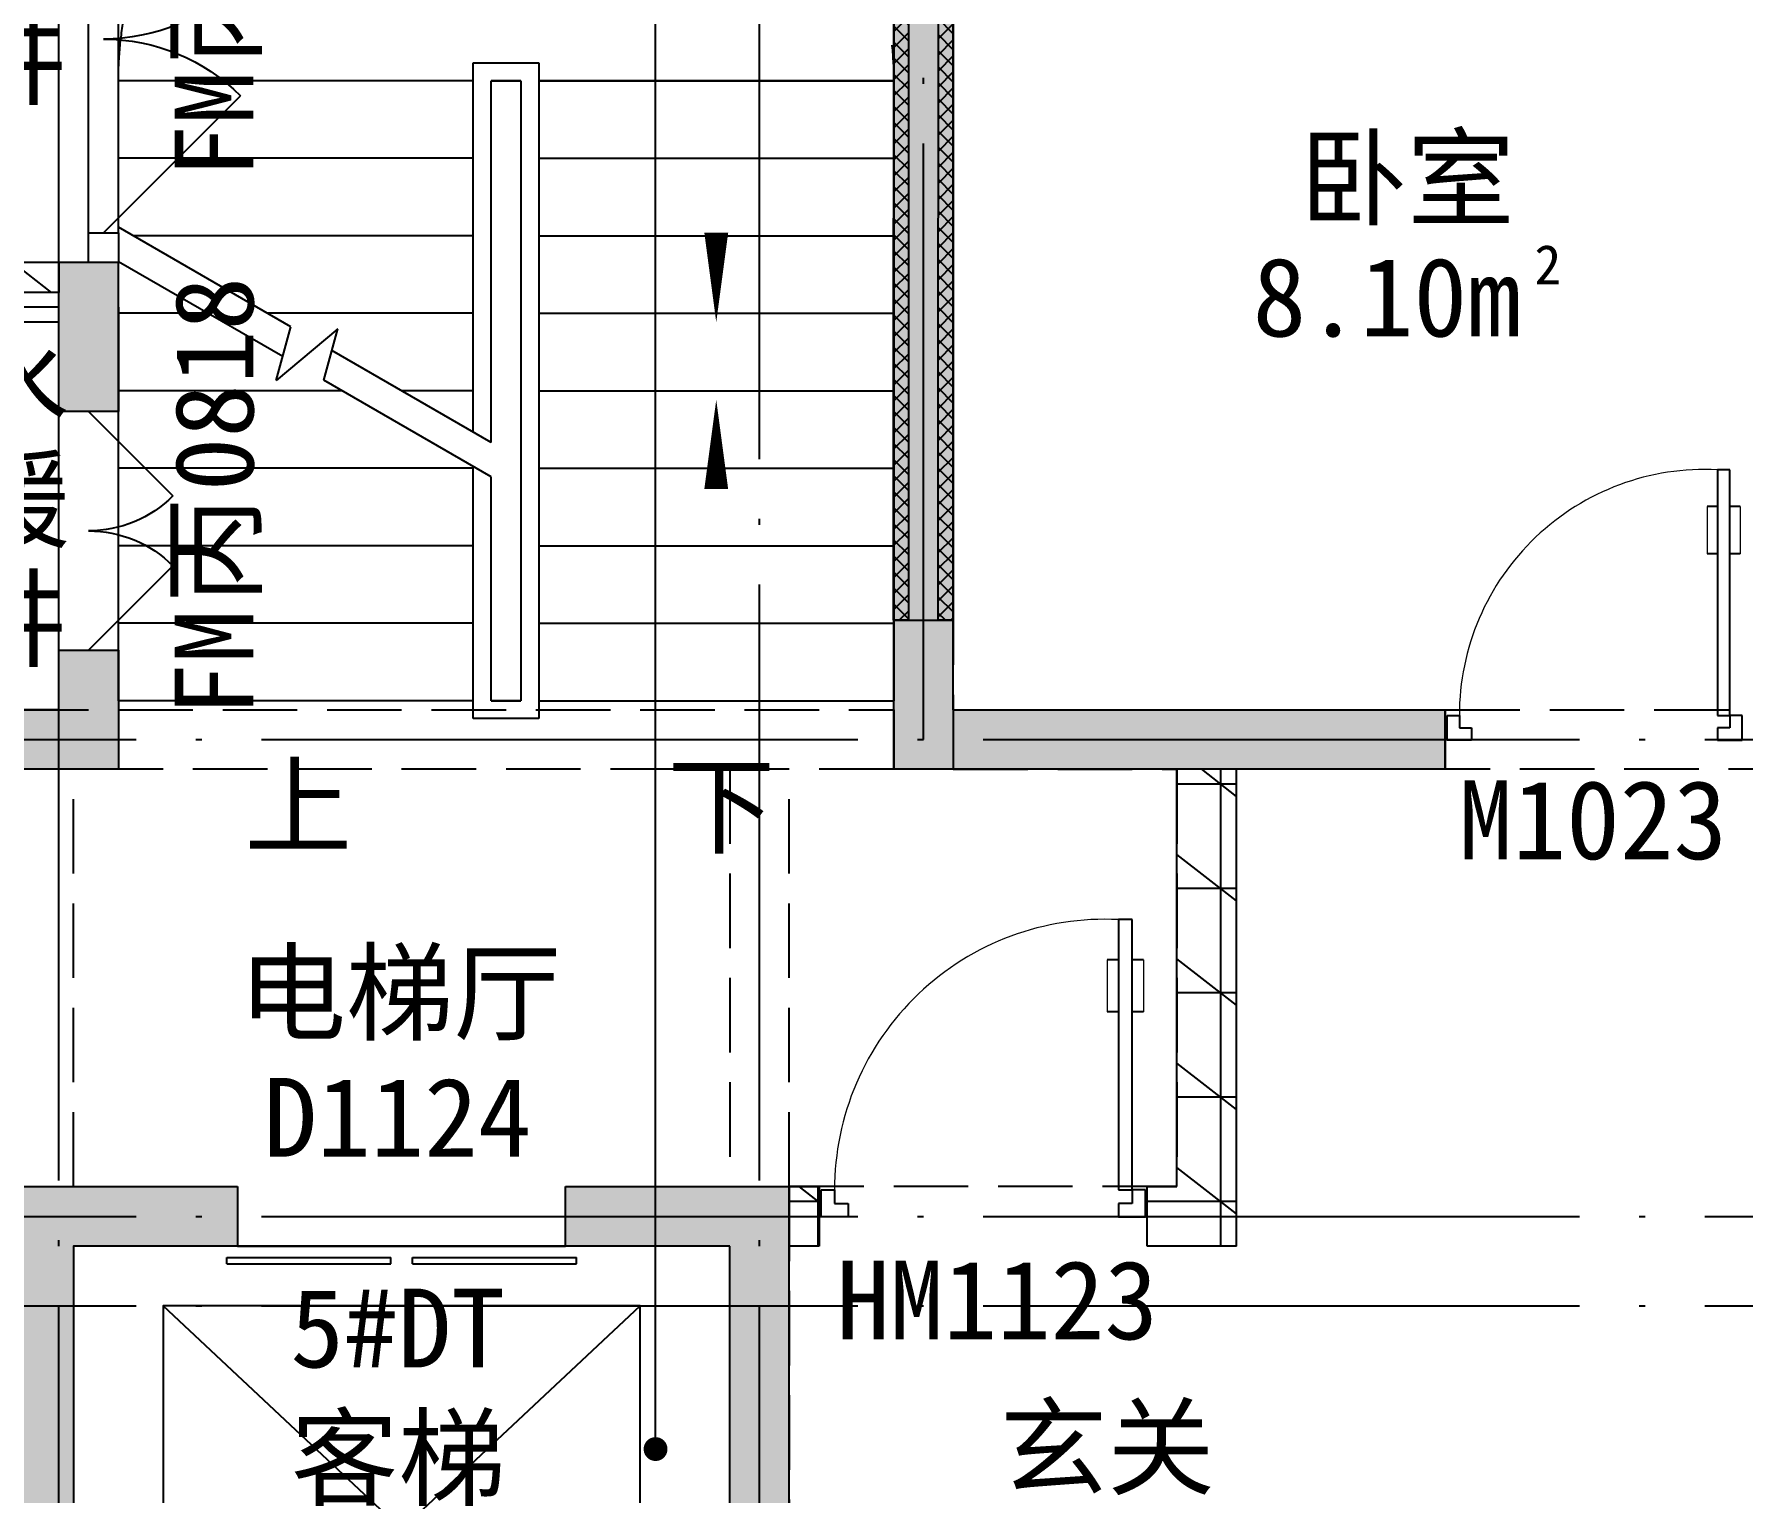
# Model space of a CAD drawing. Extents: x -46233 to 84150, y 109350 to 390860.
# Drawn here: x 37920 to 43650, y 261873 to 266766 of the extents above; entities that cross this region are included whole.
import ezdxf

# ---------------------------------------------------------------- set-up
doc = ezdxf.new("R2010")
doc.units = 0
doc.header["$LTSCALE"] = 1000
doc.header["$MEASUREMENT"] = 0
for name, pattern in [('125-核心筒-标准层$0$DASH', [0.35, 0.25, -0.1]), ('3#-轴线$1$DOTE', [2.42, 2, -0.2, 0.02, -0.2]), ('DASH', [0.35, 0.25, -0.1])]:
    doc.linetypes.add(name, pattern=pattern)
doc.layers.get('Defpoints').update_dxf_attribs({"color": 4, "linetype": 'DASH'})
for name, color, linetype in [('$6$A-ANNO-TEXT', 7, 'Continuous'), ('125-MC编号-偶反$0$A-ANNO-TEXT', 255, 'Continuous'), ('125-墙体$0$125-墙体$0$A-COLU-CONC-HATC', 204, 'Continuous'), ('125-墙体$0$125-墙体$0$A-DOOR', 51, 'Continuous'), ('125-墙体$0$125-墙体$0$A-WALL-CONC', 9, 'Continuous'), ('125-墙体$0$A-WALL-BLOK', 131, 'Continuous'), ('125-文字-标反$0$A-ANNO-TEXT', 7, 'Continuous'), ('125-核心筒-标准层$0$A-COLU-CONC-HATC', 204, 'Continuous'), ('125-核心筒-标准层$0$A-DOOR', 51, 'Continuous'), ('125-核心筒-标准层$0$A-FLOR-EVTR', 51, 'Continuous'), ('125-核心筒-标准层$0$A-FLOR-STRS', 51, 'Continuous'), ('125-核心筒-标准层$0$A-WALL-BLOK', 131, 'Continuous'), ('125-核心筒-标准层$0$A-WALL-CONC', 9, 'Continuous'), ('3#-轴线$1$A-ANNO-DOTE', 10, '3#-轴线$1$DOTE'), ('A-ANNO-NOTE', 3, 'Continuous'), ('S-ANNO-TEXT', 7, 'Continuous'), ('S-PC-FQ-WYQ', 4, 'Continuous'), ('公区-MC编号-标反$0$A-ANNO-TEXT', 255, 'Continuous'), ('公区-文字-标反$0$A-ANNO-SYMB', 3, 'Continuous'), ('公区-文字-标反$0$A-ANNO-TEXT', 7, 'Continuous')]:
    doc.layers.add(name, color=color, linetype=linetype)
doc.styles.add('125-MC编号-偶反$0$Standard', font='')
doc.styles.add('125-文字-标反$0$Standard', font='')
doc.styles.get("Standard").update_dxf_attribs({"font": ''})
doc.styles.add('公区-MC编号-标反$0$Standard', font='')
doc.styles.add('公区-文字-标反$0$_TCH_DIM', font='')
doc.styles.add('公区-文字-标反$0$Standard', font='')
doc.styles.get('125-MC编号-偶反$0$Standard').set_extended_font_data('SimSun')
doc.styles.get('125-文字-标反$0$Standard').set_extended_font_data('SimSun')
doc.styles.get('Standard').set_extended_font_data('SimSun')
doc.styles.get('公区-MC编号-标反$0$Standard').set_extended_font_data('SimSun')
doc.styles.get('公区-文字-标反$0$_TCH_DIM').set_extended_font_data('SimSun')
doc.styles.get('公区-文字-标反$0$Standard').set_extended_font_data('SimSun')
pattern_1 = [(0, (0, 0), (0, 350), []), (37.875, (400, 0), (-169.615, 218.077), []), (90, (400, 0), (-450, 3e-14), [])]

# ---------------------------------------------------------------- blocks, each defined once
blk = doc.blocks.new('125-核心筒-标准层$0$A$C524E5E6F')
at = {"layer": '125-核心筒-标准层$0$A-FLOR-EVTR'}
for points in [[(0, 0), (2200, 0), (2200, -2100), (0, -2100)], [(300, -200), (1900, -200), (1900, -1700), (300, -1700)], [(650, -1950), (1550, -1950), (1550, -1800), (650, -1800)]]:
    blk.add_lwpolyline(points, close=True, dxfattribs=at)
for points in [[(300, -1700), (1900, -200)], [(1900, -1700), (300, -200)]]:
    blk.add_lwpolyline(points, dxfattribs=at)
blk = doc.blocks.new('125-核心筒-标准层$0$$DORLIB2D$00000127')
at = {"color": 0}
for points in [[(-0.5333, 0.7949), (-0.5333, 0.6904)], [(-0.0333, 0.7949), (-0.5333, 0.7949)], [(-0.0333, 0.7949), (-0.0333, 0.6904)], [(0.5333, 0.7949), (0.0333, 0.7949)], [(0.0333, 0.7949), (0.0333, 0.6904)], [(0.5333, 0.7949), (0.5333, 0.6904)], [(-0.0333, 0.6904), (-0.5333, 0.6904)], [(0.5333, 0.6904), (0.0333, 0.6904)], [(0.5, 0.5), (-0.5, 0.5)]]:
    blk.add_lwpolyline(points, dxfattribs=at)
blk = doc.blocks.new('125-核心筒-标准层$0$$DorLib2D$00000116')
at = {"color": 0}
for p, q in [((-0.5, 0), (-0.1464, 0.3536)), ((0.5, 0), (0.1464, 0.3536))]:
    blk.add_line(p, q, dxfattribs=at)
for centre, start, end in [((-0.5, 0), 0, 45), ((0.5, 0), 135, 180)]:
    blk.add_arc(centre, 0.5, start, end, dxfattribs=at)
blk = doc.blocks.new('125-核心筒-标准层')
at = {"layer": '125-核心筒-标准层$0$A-COLU-CONC-HATC'}
for points in [[(-1850, 4000), (-1650, 3800), (-1650, 6634.3), (-1850, 6634.3)], [(950, 5350), (1150, 5350), (1150, 5500), (950, 5500)], [(950, 5350), (950, 5000), (1150, 5000), (1150, 5350)], [(1150, 4000), (1150, 4200), (950, 4200), (950, 3800)], [(-1850, 4000), (-1850, 3800), (-1650, 3800)], [(1150, 4000), (950, 3800), (1750, 3800), (1750, 3933.3), (1650, 4000)], [(-1300, -100), (-1100, 100), (-1100, 2200), (-1300, 2400)], [(-1100, 2200), (-550, 2200), (-550, 2400), (-1300, 2400)], [(1300, 2400), (550, 2400), (550, 2200), (1100, 2200)], [(1300, 2400), (1100, 2200), (1100, 100), (1300, -100)]]:
    blk.add_hatch(color=256, dxfattribs=at).paths.add_polyline_path(points)
h = blk.add_hatch(dxfattribs=at)
h.set_pattern_fill('空心砖', color=256, scale=100, style=0)
h.set_pattern_definition(pattern_1)
h.paths.add_polyline_path([(1150, 5400), (1650, 5400), (1650, 5500), (1150, 5500)])
h = blk.add_hatch(dxfattribs=at)
h.set_pattern_fill('空心砖', color=256, scale=100, style=0)
h.set_pattern_definition(pattern_1)
h.paths.add_polyline_path([(1150, 5350), (1150, 5300), (1650, 5300), (1650, 5350)])
at = {"layer": '125-核心筒-标准层$0$A-DOOR'}
for p, q in [((950, 5600), (950, 6900)), ((1050, 5600), (1050, 6900)), ((950, 4200), (950, 5000)), ((1150, 4200), (1150, 5000))]:
    blk.add_line(p, q, dxfattribs=at)
at = {"layer": '125-核心筒-标准层$0$A-FLOR-STRS'}
for p, q in [((-1650, 7500), (-1650, 6110)), ((950, 6110), (950, 7500)), ((-240, 6170), (-460, 6170)), ((-460, 6170), (-460, 3970)), ((-240, 4931.5), (-240, 6170)), ((-1650, 6110), (-1650, 4030)), ((-460, 6110), (-1650, 6110)), ((-1650, 6110), (-460, 6110)), ((-400, 6110), (-400, 4030)), ((-300, 6110), (-400, 6110)), ((-400, 6110), (-400, 4030)), ((-400, 6110), (-300, 6110)), ((-300, 4896.9), (-300, 6110)), ((-300, 4896.9), (-300, 6110)), ((-240, 6110), (950, 6110)), ((-240, 6110), (950, 6110)), ((950, 5618.6), (950, 6110)), ((-460, 5850), (-1650, 5850)), ((-240, 5850), (950, 5850)), ((372.1, 5284.9), (950, 5618.6)), ((-460, 5590), (-1650, 5590)), ((-240, 5590), (900.5, 5590)), ((398.9, 5184.9), (950, 5503.1)), ((950, 4030), (950, 5503.1)), ((-460, 5330), (-1650, 5330)), ((-240, 5330), (450.2, 5330)), ((650.2, 5330), (950, 5330)), ((260.6, 5105.1), (214.4, 5277.4)), ((214.4, 5277.4), (420.5, 5104.5)), ((420.5, 5104.5), (372.1, 5284.9)), ((-300, 4896.9), (233.8, 5205.1)), ((-300, 4781.4), (260.6, 5105.1)), ((-460, 5070), (-1650, 5070)), ((-240, 5070), (-0.2, 5070)), ((199.8, 5070), (950, 5070)), ((-240, 3970), (-240, 4816.1)), ((-460, 4810), (-1650, 4810)), ((-300, 4030), (-300, 4781.4)), ((-300, 4030), (-300, 4781.4)), ((-240, 4810), (950, 4810)), ((-460, 4550), (-1650, 4550)), ((-240, 4550), (950, 4550)), ((-460, 4290), (-1650, 4290)), ((-240, 4290), (950, 4290)), ((-460, 4030), (-1650, 4030)), ((-400, 4030), (-300, 4030)), ((-300, 4030), (-400, 4030)), ((-240, 4030), (950, 4030)), ((-460, 3970), (-240, 3970))]:
    blk.add_line(p, q, dxfattribs=at)
at = {"layer": '125-核心筒-标准层$0$A-FLOR-STRS', "linetype": '125-核心筒-标准层$0$DASH'}
blk.add_lwpolyline([(-1650, 6110, -0.414214), (-460, 7300), (-240, 7300, -0.414214), (950, 6110)], format="xyb", dxfattribs=at)
blk.add_lwpolyline([(1150, 5500), (1150, 6900)], dxfattribs=at)
at = {"layer": '125-核心筒-标准层$0$A-WALL-BLOK'}
for p, q in [((1050, 5600), (950, 5600)), ((950, 5600), (950, 5500)), ((1050, 5500), (1050, 5600)), ((1150, 5500), (1650, 5500)), ((1150, 5500), (1150, 5400)), ((1150, 5400), (1650, 5400)), ((1150, 5350), (1650, 5350)), ((1150, 5300), (1650, 5300))]:
    blk.add_line(p, q, dxfattribs=at)
at = {"layer": '125-核心筒-标准层$0$A-WALL-CONC'}
for p, q in [((-1850, 4000), (-1850, 6634.3)), ((-1650, 3800), (-1650, 6634.3)), ((950, 5350), (950, 5500)), ((950, 5500), (1150, 5500)), ((1150, 5350), (1150, 5500)), ((950, 5350), (950, 5000)), ((1150, 5000), (1150, 5350)), ((950, 5000), (1150, 5000)), ((1150, 4200), (950, 4200)), ((950, 4200), (950, 3800)), ((1150, 4000), (1150, 4200)), ((-1850, 4000), (-1850, 4000)), ((1150, 4000), (1650, 4000)), ((-1850, 3800), (-1650, 3800)), ((950, 3800), (1750, 3800)), ((-1300, -100), (-1300, 2400)), ((-550, 2400), (-1300, 2400)), ((-550, 2200), (-550, 2400)), ((1300, 2400), (550, 2400)), ((550, 2400), (550, 2200)), ((-1100, 100), (-1100, 2200)), ((-1100, 2200), (-550, 2200)), ((550, 2200), (1100, 2200)), ((1100, 2200), (1100, 100))]:
    blk.add_line(p, q, dxfattribs=at)
at = {"layer": 'Defpoints'}
for points in [[(-1650, 3800), (1650, 3800), (1650, 4000), (-1650, 4000)], [(-1300, 3800), (-1100, 3800), (-1100, 2400), (-1300, 2400)], [(1100, 3800), (1300, 3800), (1300, 2400), (1100, 2400)]]:
    blk.add_lwpolyline(points, close=True, dxfattribs=at)
blk.add_blockref('125-核心筒-标准层$0$A$C524E5E6F', (-1100, 2200))
at = {"layer": '125-核心筒-标准层$0$A-DOOR'}
for name, p, xscale, yscale, zscale, rotation in [('125-核心筒-标准层$0$$DorLib2D$00000116', (1000, 6250), 1300, 1300, 100, 90), ('125-核心筒-标准层$0$$DorLib2D$00000116', (1050, 4600), 800, 800, 200, 90), ('125-核心筒-标准层$0$$DORLIB2D$00000127', (0, 2300), -1100, 200, 200, 180)]:
    blk.add_blockref(name, p, dxfattribs=dict(at, xscale=xscale, yscale=yscale, zscale=zscale, rotation=rotation))
blk = doc.blocks.new('125-墙体$0$125-墙体$0$$DorLib2D$00000009')
for p, q in [((0.4129, 0.9053), (0.4129, 0.0807)), ((0.4541, 0.9053), (0.4129, 0.9053)), ((0.4541, 0.0807), (0.4541, 0.9053)), ((0.4129, 0.7822), (0.378, 0.7822)), ((0.489, 0.7822), (0.4541, 0.7822)), ((0.4129, 0.6235), (0.378, 0.6235)), ((0.489, 0.6235), (0.4541, 0.6235)), ((-0.4941, 0.0807), (-0.4529, 0.0807)), ((-0.4941, -0.0018), (-0.4941, 0.0807)), ((-0.4529, 0.0807), (-0.4529, 0.0395)), ((0.4129, 0.0807), (0.4541, 0.0807)), ((0.4953, 0.0807), (0.4541, 0.0807)), ((0.4541, 0.0807), (0.4541, 0.0395)), ((0.4953, -0.0018), (0.4953, 0.0807)), ((-0.4529, 0.0395), (-0.4117, 0.0395)), ((-0.4117, 0.0395), (-0.4117, -0.0018)), ((0.4541, 0.0395), (0.4129, 0.0395)), ((0.4129, 0.0395), (0.4129, -0.0018)), ((-0.4941, -0.0018), (-0.4941, -0.0018)), ((-0.4117, -0.0018), (-0.4941, -0.0018)), ((0.4129, -0.0018), (0.4953, -0.0018)), ((0.4953, -0.0018), (0.4953, -0.0018))]:
    blk.add_line(p, q)
at = {"lineweight": 13}
for p, q in [((0.378, 0.7822), (0.378, 0.6235)), ((0.489, 0.7822), (0.489, 0.6235))]:
    blk.add_line(p, q, dxfattribs=at)
blk.add_arc((0.3716, 0.0817), 0.8246, 87.134, 180.0717, dxfattribs=at)
blk = doc.blocks.new('125-墙体')
at = {"layer": '125-墙体$0$125-墙体$0$A-COLU-CONC-HATC'}
blk.add_hatch(color=256, dxfattribs=at).paths.add_polyline_path([(8600, -3100), (6950, -3100), (6950, -3300), (8600, -3300)])
h = blk.add_hatch(dxfattribs=at)
h.set_pattern_fill('空心砖', color=256, scale=100, style=0)
h.set_pattern_definition(pattern_1)
h.paths.add_polyline_path([(7650, -4900), (7850, -4700), (7850, -3300), (7650, -3300)])
h = blk.add_hatch(dxfattribs=at)
h.set_pattern_fill('空心砖', color=256, scale=100, style=0)
h.set_pattern_definition(pattern_1)
h.paths.add_polyline_path([(7650, -4900), (7950, -4900), (7950, -4700), (7850, -4700)])
h = blk.add_hatch(dxfattribs=at)
h.set_pattern_fill('空心砖', color=256, scale=100, style=0)
h.set_pattern_definition(pattern_1)
h.paths.add_polyline_path([(9150, -4700), (9050, -4700), (9050, -4900), (9150, -4900)])
at = {"layer": '125-墙体$0$125-墙体$0$A-WALL-CONC'}
for p, q in [((8600, -3100), (6950, -3100)), ((6950, -3100), (6950, -3300)), ((6950, -3300), (8600, -3300))]:
    blk.add_line(p, q, dxfattribs=at)
at = {"layer": '125-墙体$0$A-WALL-BLOK'}
for p, q in [((7650, -4900), (7650, -3300)), ((7650, -3300), (7850, -3300)), ((7850, -4700), (7850, -3300)), ((7950, -4700), (7850, -4700)), ((7950, -4900), (7950, -4700)), ((9150, -4700), (9050, -4700)), ((9050, -4700), (9050, -4900)), ((9150, -4900), (9150, -4700)), ((7650, -4900), (7950, -4900)), ((9050, -4900), (9150, -4900))]:
    blk.add_line(p, q, dxfattribs=at)
at = {"layer": 'Defpoints'}
blk.add_lwpolyline([(8600, 100), (8600, -3300), (7850, -3300), (7850, -4700), (9150, -4700), (9150, -7200), (10350, -7200), (10350, -11200)], dxfattribs=at)
blk.add_lwpolyline([(2250, -3300), (6950, -3300), (6950, -3100), (2250, -3100)], close=True, dxfattribs=at)
at = {"layer": '125-墙体$0$125-墙体$0$A-DOOR', "xscale": -1000, "yscale": 1000, "zscale": 200}
blk.add_blockref('125-墙体$0$125-墙体$0$$DorLib2D$00000009', (6450, -3200), dxfattribs=at)
at = {"layer": '125-墙体$0$125-墙体$0$A-DOOR', "xscale": 1100, "yscale": -1100, "zscale": 200, "rotation": 180}
blk.add_blockref('125-墙体$0$125-墙体$0$$DorLib2D$00000009', (8500, -4800), dxfattribs=at)
blk = doc.blocks.new('125-文字-标反')
at = {"layer": '125-文字-标反$0$A-ANNO-TEXT', "style": '125-文字-标反$0$Standard'}
for s, p in [('卧室', (3011.5, 5652.2)), ('玄关', (2005.8, 1393.1))]:
    blk.add_text(s, height=264.35, dxfattribs=at).set_placement(p)
at = {"layer": 'Defpoints', "style": '125-文字-标反$0$Standard'}
for s, height, p in [('8.10m', 264.35, (2853.8, 5252.2)), ('2', 132.2, (3799, 5427.2))]:
    blk.add_text(s, height=height, dxfattribs=at).set_placement(p)
blk = doc.blocks.new('公区-文字-标反')
at = {"layer": '公区-文字-标反$0$A-ANNO-SYMB'}
for points in [[(-355, 4000, 0, 0, 0), (-355, 6480, 0, 0, 0), (1055, 6480, 0, 0, 0), (1055, 5300, 0, 80, 0), (1055, 5600, 0, 0, 0)], [(1055, 4000, 0, 0, 0), (1055, 5040, 0, 80, 0), (1055, 4740, 0, 0, 0)]]:
    blk.add_lwpolyline(points, format="xyseb", dxfattribs=at)
at = {"layer": '公区-文字-标反$0$A-ANNO-TEXT', "style": '公区-文字-标反$0$Standard'}
for s, height, p in [('井', 264.3, (-1480.3, 6058)), ('水', 264.3, (-1477.3, 4972.6)), ('暖', 264.3, (-1472.9, 4572.6)), ('井', 264.3, (-1480.3, 4172.6)), ('电梯厅', 264.35, (-547, 2918.5)), ('客梯', 264.35, (-371.7, 1357.2))]:
    blk.add_text(s, height=height, dxfattribs=at).set_placement(p)
at = {"layer": '公区-文字-标反$0$A-ANNO-TEXT', "color": 7, "style": '公区-文字-标反$0$_TCH_DIM'}
for s, p in [('上', (-527, 3545)), ('下', (891.8, 3545))]:
    blk.add_text(s, height=264.3, dxfattribs=at).set_placement(p)
at = {"layer": '公区-文字-标反$0$A-ANNO-TEXT', "color": 6, "style": '公区-文字-标反$0$Standard'}
blk.add_text('D1124', height=264.35, dxfattribs=at).set_placement((-463.6, 2500.4))
blk = doc.blocks.new('3#-标准层')
at = {"xscale": -1}
for name, p in [('125-核心筒-标准层', (31350, -7100)), ('125-墙体', (41800, 0))]:
    blk.add_blockref(name, p, dxfattribs=at)
for name in ['公区-文字-标反', '125-文字-标反']:
    blk.add_blockref(name, (31350, -7100))
blk = doc.blocks.new('3#-轴线')
at = {"layer": '3#-轴线$1$A-ANNO-DOTE'}
for points in [[(30200, -7100), (30200, 5500)], [(32550, -7100), (32550, 5500)], [(33100, -3200), (33100, 5500)], [(-3000, -3200), (45757.3, -3200)], [(-3000, -4800), (45757.3, -4800)], [(-3000, -5100), (45757.3, -5100)]]:
    blk.add_lwpolyline(points, dxfattribs=at)
blk = doc.blocks.new('公区-MC编号-标反')
at = {"layer": '公区-MC编号-标反$0$A-ANNO-TEXT', "color": 2, "style": '公区-MC编号-标反$0$Standard'}
blk.add_text('C1013', height=264.35, dxfattribs=at).set_placement((-78.2, 7899.4))
for s, height, p in [('1318', 264.35, (-497.1, 6539.4)), ('丙', 264.3, (-497.1, 6161.4)), ('FM', 264.35, (-497.1, 5783.3)), ('0818', 264.35, (-497.1, 4732.9)), ('丙', 264.3, (-497.1, 4354.8)), ('FM', 264.35, (-497.1, 3976.8))]:
    blk.add_text(s, height=height, rotation=90, dxfattribs=at).set_placement(p)
blk = doc.blocks.new('GTRGTR')
at = {"layer": '$6$A-ANNO-TEXT', "color": 1}
blk.add_text('5#DT', height=264.35, dxfattribs=at).set_placement((30976.8, -5306.7))
blk = doc.blocks.new('A$C53EF3948')
at = {"layer": 'S-PC-FQ-WYQ'}
h = blk.add_hatch(dxfattribs=at)
h.set_pattern_fill('ANSI37', color=8, scale=12, angle=90)
h.set_pattern_definition([(135, (-877356, 678789.693), (-26.9407684, -26.9407684), []), (225, (-877356, 678789.693), (26.9407684, -26.9407684), [])])
h.paths.add_polyline_path([(33149.7, -2900.2), (33099.7, -2900.2), (33100, -200.2), (33150, -200.2)])
h = blk.add_hatch(dxfattribs=at)
h.set_pattern_fill('ANSI37', color=8, scale=12, angle=90)
h.set_pattern_definition([(135, (-877506, 678789.693), (-26.9407684, -26.9407684), []), (225, (-877506, 678789.693), (26.9407684, -26.9407684), [])])
h.paths.add_polyline_path([(33299.7, -2900.2), (33249.7, -2900.2), (33250, -200.2), (33300, -200.2)])
at = {"layer": 'S-PC-FQ-WYQ', "color": 8}
for points in [[(33300, -200.2), (33100, -200.2), (33099.7, -2900.2), (33299.7, -2900.2)], [(33149.7, -2900.2), (33099.7, -2900.2), (33100, -200.2), (33150, -200.2)], [(33299.7, -2900.2), (33249.7, -2900.2), (33250, -200.2), (33300, -200.2)]]:
    blk.add_lwpolyline(points, close=True, dxfattribs=at)
blk = doc.blocks.new('125-MC编号-偶反')
at = {"layer": '125-MC编号-偶反$0$A-ANNO-TEXT', "color": 2, "style": '125-MC编号-偶反$0$Standard'}
for s, p in [('M1023', (3545.6, 3498.5)), ('HM1123', (1457.5, 1887.5))]:
    blk.add_text(s, height=264.35, dxfattribs=at).set_placement(p)
blk = doc.blocks.new('bhgbgf')
blk.add_blockref('125-MC编号-偶反', (0, 0))

msp = doc.modelspace()

# ---------------------------------------------------------------- linework, layer by layer
at = {"layer": 'A-ANNO-NOTE', "color": 1}
msp.add_line((40004.2, 262019.4), (40004.2, 270436.6), dxfattribs=at)
at = {"layer": 'A-ANNO-NOTE', "color": 1, "const_width": 40}
msp.add_lwpolyline([(40004.2, 261999.4, 1), (40004.2, 262039.4, 1)], format="xyb", close=True, dxfattribs=at)

# ---------------------------------------------------------------- block references
for name, p in [('3#-轴线', (7802.7, 267600)), ('3#-标准层', (7802.7, 267600)), ('公区-MC编号-标反', (39152.7, 260500)), ('bhgbgf', (39152.7, 260500)), ('GTRGTR', (7802.7, 267600))]:
    msp.add_blockref(name, p)
at = {"layer": 'S-ANNO-TEXT'}
msp.add_blockref('A$C53EF3948', (7702.7, 267700.1), dxfattribs=at)

doc.saveas('drawing.dxf')
